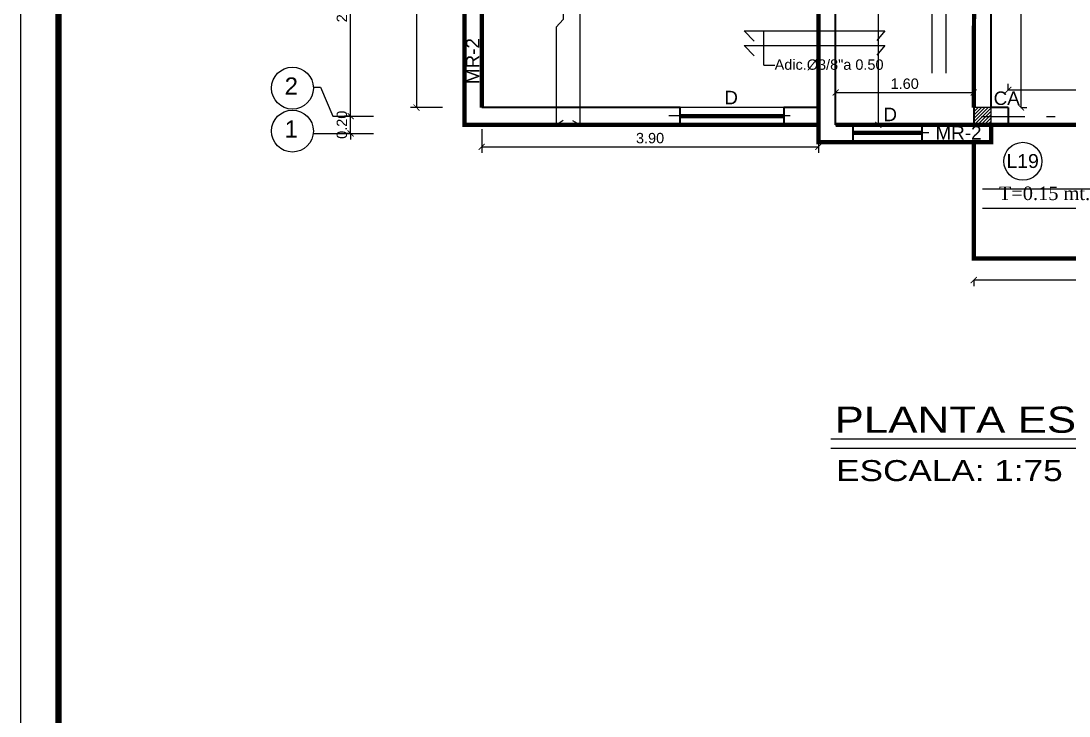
# Model space of a CAD drawing. Header units: feet. Extents: x 317 to 512, y -141 to 162.
# Drawn here: x 387.97 to 400.11, y -19.35 to -11.3 of the extents above; entities that cross this region are included whole.
import ezdxf
from ezdxf.enums import TextEntityAlignment as Align

# ---------------------------------------------------------------- set-up
doc = ezdxf.new("R2010")
doc.units = ezdxf.units.FT
doc.header["$MEASUREMENT"] = 0
doc.linetypes.add('DASHDOT', pattern=[1, 0.5, -0.25, 0, -0.25])
for name, color, linetype in [('00-DINTEL0.2', 98, 'Continuous'), ('00-LOSA', 51, 'Continuous'), ('63', 7, 'Continuous'), ('ACERO', 4, 'Continuous'), ('columna', 9, 'Continuous'), ('DIM', 10, 'Continuous'), ('MARCO', 1, 'Continuous'), ('MUROS', 7, 'Continuous'), ('PERT-VENT', 8, 'Continuous'), ('PISO', 8, 'Continuous'), ('TEXTO', 2, 'Continuous'), ('TEXTOS', 3, 'Continuous'), ('TEXXT', 2, 'Continuous'), ('VENTANA', 8, 'Continuous'), ('VIGAS', 4, 'DASHDOT')]:
    doc.layers.add(name, color=color, linetype=linetype)
doc.layers.add('00-muro20', color=1, linetype='Continuous', lineweight=5)
doc.layers.add('P-SANR-FIXT', color=2, linetype='Continuous', lineweight=9)
doc.styles.add('DAMIAN', font='arial.ttf', dxfattribs={"height": 0.12})
doc.styles.add('RS80', font='arial.ttf', dxfattribs={"height": 0.1})
doc.styles.get("Standard").update_dxf_attribs({"font": 'arial.ttf'})
doc.styles.add('TNR', font='times.ttf')
doc.dimstyles.new('KEILY', dxfattribs={"dimtxt": 0.12, "dimasz": 0.07, "dimexe": 0.07, "dimexo": 0.25, "dimgap": 0.04, "dimtad": 1, "dimzin": 1, "dimdsep": 46, "dimtxsty": 'Standard', "dimblk": 'ARCHTICK', "dimcen": 2.5, "dimclrd": 256, "dimclre": 256, "dimclrt": 7, "dimazin": 0, "dimtfac": 1, "dimtix": 1, "dimtmove": 2, "dimatfit": 1, "dimfxl": 0.35, "dimfxlon": 1, "dimtolj": 1, "dimtzin": 1, "dimarcsym": 0})

# ---------------------------------------------------------------- blocks, each defined once
blk = doc.blocks.new('A$C012446DC')
at = {"layer": 'PISO'}
h = blk.add_hatch(dxfattribs=at)
h.set_pattern_fill('ANSI31', color=256, scale=0.008571, angle=180)
h.set_pattern_definition([(225, (206536.064322, 1154820.960068), (0.0192434059784, -0.0192434059784), [])])
h.paths.add_polyline_path([(0, 0), (0.2, 0), (0.2, 0.2), (0, 0.2)])
at = {"layer": 'columna'}
blk.add_lwpolyline([(0.2, 0.2), (0, 0.2), (0, 0), (0.2, 0)], close=True, dxfattribs=at)
blk = doc.blocks.new('_ArchTick')
at = {"color": 0, "linetype": 'ByBlock', "const_width": 0.15}
blk.add_lwpolyline([(-0.5, -0.5), (0.5, 0.5)], dxfattribs=at)
blk = doc.blocks.new('*D239')
at = {"layer": 'DEFPOINTS', "color": 0, "transparency": 16777216}
for p in [(391.789, -12.404), (391.789, -12.404), (391.789, -12.604)]:
    blk.add_point(p, dxfattribs=at)
at = {"layer": 'DIM', "lineweight": -2, "transparency": 16777216}
for p, q in [((391.789, -12.404), (391.789, -12.334)), ((391.789, -12.404), (391.719, -12.404)), ((391.789, -12.604), (391.789, -12.404)), ((391.789, -12.604), (391.719, -12.604)), ((391.789, -12.604), (391.789, -12.674))]:
    blk.add_line(p, q, dxfattribs=at)
at = {"layer": 'DIM', "lineweight": -2, "transparency": 16777216, "xscale": 0.07, "yscale": 0.07, "zscale": 0.07}
for p, rotation in [((391.789, -12.404), 270), ((391.789, -12.604), 90)]:
    blk.add_blockref('_ArchTick', p, dxfattribs=dict(at, rotation=rotation))
at = {"layer": 'DIM', "color": 7, "transparency": 16777216, "insert": (391.688, -12.504), "char_height": 0.12, "attachment_point": 5, "rotation": 90}
blk.add_mtext('\\A1;0.20', dxfattribs=at)
blk = doc.blocks.new('*D240')
at = {"layer": 'DEFPOINTS', "color": 0, "transparency": 16777216}
for p in [(391.789, -9.903), (391.789, -9.903), (391.789, -12.404)]:
    blk.add_point(p, dxfattribs=at)
at = {"layer": 'DIM', "lineweight": -2, "transparency": 16777216}
for p, q in [((391.789, -9.903), (391.719, -9.903)), ((391.789, -12.404), (391.789, -9.903)), ((391.789, -12.404), (391.719, -12.404))]:
    blk.add_line(p, q, dxfattribs=at)
at = {"layer": 'DIM', "lineweight": -2, "transparency": 16777216, "xscale": 0.07, "yscale": 0.07, "zscale": 0.07}
for p, rotation in [((391.789, -9.903), 90), ((391.789, -12.404), 270)]:
    blk.add_blockref('_ArchTick', p, dxfattribs=dict(at, rotation=rotation))
at = {"layer": 'DIM', "color": 7, "transparency": 16777216, "insert": (391.688, -11.154), "char_height": 0.12, "attachment_point": 5, "rotation": 90}
blk.add_mtext('\\A1;2.50', dxfattribs=at)
blk = doc.blocks.new('*D518')
at = {"layer": '63', "lineweight": -2, "transparency": 16777216}
for p, q in [((392.852, -8.404), (392.482, -8.404)), ((392.552, -8.404), (392.552, -12.304)), ((392.852, -12.304), (392.482, -12.304))]:
    blk.add_line(p, q, dxfattribs=at)
at = {"layer": 'DEFPOINTS', "color": 0, "transparency": 16777216}
for p in [(393.308, -8.404), (392.552, -12.304), (393.308, -12.304)]:
    blk.add_point(p, dxfattribs=at)
at = {"layer": '63', "lineweight": -2, "transparency": 16777216, "xscale": 0.07, "yscale": 0.07, "zscale": 0.07}
for p, rotation in [((392.552, -8.404), 90), ((392.552, -12.304), 270)]:
    blk.add_blockref('_ArchTick', p, dxfattribs=dict(at, rotation=rotation))
at = {"layer": '63', "color": 7, "transparency": 16777216, "insert": (392.451, -10.354), "char_height": 0.12, "attachment_point": 5, "rotation": 90}
blk.add_mtext('\\A1;3.90', dxfattribs=at)
blk = doc.blocks.new('*D520')
at = {"layer": '63', "lineweight": -2, "transparency": 16777216}
for p, q in [((398.202, -7.404), (397.832, -7.404)), ((397.902, -7.404), (397.902, -12.504)), ((398.202, -12.504), (397.832, -12.504))]:
    blk.add_line(p, q, dxfattribs=at)
at = {"layer": 'DEFPOINTS', "color": 0, "transparency": 16777216}
for p in [(399.008, -7.404), (397.902, -12.504), (399.008, -12.504)]:
    blk.add_point(p, dxfattribs=at)
at = {"layer": '63', "lineweight": -2, "transparency": 16777216, "xscale": 0.07, "yscale": 0.07, "zscale": 0.07}
for p, rotation in [((397.902, -7.404), 90), ((397.902, -12.504), 270)]:
    blk.add_blockref('_ArchTick', p, dxfattribs=dict(at, rotation=rotation))
at = {"layer": '63', "color": 7, "transparency": 16777216, "insert": (397.801, -9.954), "char_height": 0.12, "attachment_point": 5, "rotation": 90}
blk.add_mtext('\\A1;5.10', dxfattribs=at)
blk = doc.blocks.new('*D523')
at = {"layer": '63', "lineweight": -2, "transparency": 16777216}
for p, q in [((393.308, -12.554), (393.308, -12.83)), ((397.208, -12.554), (397.208, -12.83)), ((393.308, -12.76), (397.208, -12.76))]:
    blk.add_line(p, q, dxfattribs=at)
at = {"layer": 'DEFPOINTS', "color": 0, "transparency": 16777216}
for p in [(393.308, -12.304), (397.208, -12.304), (397.208, -12.76)]:
    blk.add_point(p, dxfattribs=at)
at = {"layer": '63', "lineweight": -2, "transparency": 16777216, "xscale": 0.07, "yscale": 0.07, "zscale": 0.07, "rotation": 180}
blk.add_blockref('_ArchTick', (393.308, -12.76), dxfattribs=at)
at = {"layer": '63', "lineweight": -2, "transparency": 16777216, "xscale": 0.07, "yscale": 0.07, "zscale": 0.07}
blk.add_blockref('_ArchTick', (397.208, -12.76), dxfattribs=at)
at = {"layer": '63', "color": 7, "transparency": 16777216, "insert": (395.258, -12.659), "char_height": 0.12, "attachment_point": 5}
blk.add_mtext('\\A1;3.90', dxfattribs=at)
blk = doc.blocks.new('*D524')
at = {"layer": '63', "lineweight": -2, "transparency": 16777216}
for p, q in [((397.408, -12.13), (397.408, -12.06)), ((397.408, -12.13), (399.008, -12.13)), ((399.008, -12.13), (399.008, -12.06))]:
    blk.add_line(p, q, dxfattribs=at)
at = {"layer": 'DEFPOINTS', "color": 0, "transparency": 16777216}
for p in [(399.008, -12.13), (399.008, -12.13), (397.408, -12.205)]:
    blk.add_point(p, dxfattribs=at)
at = {"layer": '63', "lineweight": -2, "transparency": 16777216, "xscale": 0.07, "yscale": 0.07, "zscale": 0.07, "rotation": 180}
blk.add_blockref('_ArchTick', (397.408, -12.13), dxfattribs=at)
at = {"layer": '63', "lineweight": -2, "transparency": 16777216, "xscale": 0.07, "yscale": 0.07, "zscale": 0.07}
blk.add_blockref('_ArchTick', (399.008, -12.13), dxfattribs=at)
at = {"layer": '63', "color": 7, "transparency": 16777216, "insert": (398.208, -12.029), "char_height": 0.12, "attachment_point": 5}
blk.add_mtext('\\A1;1.60', dxfattribs=at)
blk = doc.blocks.new('*D525')
at = {"layer": '63', "lineweight": -2, "transparency": 16777216}
for p, q in [((399.554, -6.004), (399.624, -6.004)), ((399.554, -6.004), (399.554, -12.304)), ((399.554, -12.304), (399.624, -12.304))]:
    blk.add_line(p, q, dxfattribs=at)
at = {"layer": 'DEFPOINTS', "color": 0, "transparency": 16777216}
for p in [(399.458, -6.004), (399.408, -12.304), (399.554, -12.304)]:
    blk.add_point(p, dxfattribs=at)
at = {"layer": '63', "lineweight": -2, "transparency": 16777216, "xscale": 0.07, "yscale": 0.07, "zscale": 0.07}
for p, rotation in [((399.554, -6.004), 90), ((399.554, -12.304), 270)]:
    blk.add_blockref('_ArchTick', p, dxfattribs=dict(at, rotation=rotation))
at = {"layer": '63', "color": 7, "transparency": 16777216, "insert": (399.452, -9.154), "char_height": 0.12, "attachment_point": 5, "rotation": 90}
blk.add_mtext('\\A1;6.30', dxfattribs=at)
blk = doc.blocks.new('*D530')
at = {"layer": '63', "lineweight": -2, "transparency": 16777216}
for p, q in [((399.008, -14.302), (399.008, -14.372)), ((402.108, -14.302), (399.008, -14.302)), ((402.108, -14.302), (402.108, -14.372))]:
    blk.add_line(p, q, dxfattribs=at)
at = {"layer": 'DEFPOINTS', "color": 0, "transparency": 16777216}
for p in [(399.008, -14.054), (402.108, -14.054), (399.008, -14.302)]:
    blk.add_point(p, dxfattribs=at)
at = {"layer": '63', "lineweight": -2, "transparency": 16777216, "xscale": 0.07, "yscale": 0.07, "zscale": 0.07, "rotation": 180}
blk.add_blockref('_ArchTick', (399.008, -14.302), dxfattribs=at)
at = {"layer": '63', "lineweight": -2, "transparency": 16777216, "xscale": 0.07, "yscale": 0.07, "zscale": 0.07}
blk.add_blockref('_ArchTick', (402.108, -14.302), dxfattribs=at)
at = {"layer": '63', "color": 7, "transparency": 16777216, "insert": (400.558, -14.201), "char_height": 0.12, "attachment_point": 5}
blk.add_mtext('\\A1;3.10', dxfattribs=at)
blk = doc.blocks.new('*D531')
at = {"layer": '63', "lineweight": -2, "transparency": 16777216}
for p, q in [((399.408, -12.1), (399.408, -12.03)), ((399.408, -12.1), (401.908, -12.1)), ((401.908, -12.1), (401.908, -12.03))]:
    blk.add_line(p, q, dxfattribs=at)
at = {"layer": 'DEFPOINTS', "color": 0, "transparency": 16777216}
for p in [(401.908, -12.1), (399.408, -12.304), (401.908, -12.304)]:
    blk.add_point(p, dxfattribs=at)
at = {"layer": '63', "lineweight": -2, "transparency": 16777216, "xscale": 0.07, "yscale": 0.07, "zscale": 0.07, "rotation": 180}
blk.add_blockref('_ArchTick', (399.408, -12.1), dxfattribs=at)
at = {"layer": '63', "lineweight": -2, "transparency": 16777216, "xscale": 0.07, "yscale": 0.07, "zscale": 0.07}
blk.add_blockref('_ArchTick', (401.908, -12.1), dxfattribs=at)
at = {"layer": '63', "color": 7, "transparency": 16777216, "insert": (400.658, -11.998), "char_height": 0.12, "attachment_point": 5}
blk.add_mtext('\\A1;2.50', dxfattribs=at)

msp = doc.modelspace()

# ---------------------------------------------------------------- linework, layer by layer
at = {"layer": '00-DINTEL0.2', "const_width": 0.05}
for points in [[(395.60818, -12.40406), (396.80818, -12.40406)], [(397.60818, -12.59769), (398.40818, -12.59769)]]:
    msp.add_lwpolyline(points, dxfattribs=at)
at = {"layer": '00-LOSA', "const_width": 0.05}
for points in [[(405.30818, -12.50406), (408.80818, -12.50406), (408.80818, -12.70406), (410.80818, -12.70406), (410.80818, -12.50406), (414.90818, -12.50406), (414.90818, -2.20406), (393.10818, -2.20406), (393.10818, -12.50406), (397.20818, -12.50406), (397.20818, -12.70406), (399.00818, -12.70406), (399.20818, -12.70406), (399.20818, -12.50406), (399.40818, -12.50406), (402.70818, -12.50406), (402.70818, -7.70406), (405.30818, -7.70406)], [(399.00818, -12.70406), (399.00818, -14.05406), (402.10818, -14.05406), (402.10818, -12.50406), (399.20818, -12.50406), (399.20818, -12.70406)]]:
    msp.add_lwpolyline(points, close=True, dxfattribs=at)
at = {"layer": '00-muro20', "color": 251, "const_width": 0.05}
for points in [[(397.20818, -7.20406), (397.20818, -12.70406)], [(399.00818, -12.30406), (399.02159, -7.20406)], [(393.30818, -12.30406), (393.30818, -9.80406)], [(397.40818, -12.50406), (399.20818, -12.50406)]]:
    msp.add_lwpolyline(points, dxfattribs=at)
at = {"layer": '00-muro20', "const_width": 0.05}
for points in [[(397.20818, -12.50406), (393.10818, -12.50406)], [(402.50818, -12.50406), (399.20818, -12.50406)]]:
    msp.add_lwpolyline(points, dxfattribs=at)
at = {"layer": 'ACERO', "color": 1}
for p, q in [((398.52238, -7.99565), (398.52238, -11.90631)), ((398.68424, -7.99565), (398.68424, -11.90631)), ((399.10778, -13.24438), (401.96378, -13.24438)), ((399.10778, -13.46788), (401.96378, -13.46788))]:
    msp.add_line(p, q, dxfattribs=at)
for points in [[(394.4434, -7.80734), (394.36596, -7.7065), (394.36596, -9.33851), (394.44627, -9.42769), (394.44627, -12.50406), (394.36526, -12.45871)], [(394.17008, -8.32373), (394.25056, -8.22289), (394.25056, -11.28467), (394.17025, -11.37385), (394.17025, -12.50406), (394.25209, -12.45165)], [(396.46473, -11.53709), (396.3474, -11.41796), (397.97751, -11.41796), (397.88572, -11.52782)], [(396.46473, -11.70717), (396.3474, -11.58804), (397.97751, -11.58804), (397.88572, -11.6979)]]:
    msp.add_lwpolyline(points, dxfattribs=at)
at = {"layer": 'MARCO'}
msp.add_lwpolyline([(387.97006, 1.53326), (452.47006, 1.53326), (452.47006, -40.46674), (387.97006, -40.46674)], close=True, dxfattribs=at)
at = {"layer": 'MARCO', "const_width": 0.075}
msp.add_lwpolyline([(445.29759, 1.09923), (388.40409, 1.09923), (388.40409, -40.0327), (445.29759, -40.0327)], close=True, dxfattribs=at)
at = {"layer": 'MUROS', "lineweight": 35, "extrusion": (-2.36783e-12, 8.94772e-16, -1)}
for p, q in [((399.20818, -12.30406), (399.20818, -7.20406)), ((393.10818, -9.80406), (393.10818, -12.50406)), ((393.30818, -12.30406), (393.30818, -9.80406)), ((399.00818, -9.95826), (399.00818, -12.50406)), ((397.20818, -10.75826), (397.20818, -12.30406)), ((397.40818, -12.50406), (397.40818, -10.75826)), ((395.60818, -12.30406), (393.30818, -12.30406)), ((395.60818, -12.50406), (395.60818, -12.30406)), ((397.20818, -12.30406), (396.80818, -12.30406)), ((396.80818, -12.30406), (396.80818, -12.50406)), ((396.80818, -12.30406), (396.80818, -12.50406)), ((399.40818, -12.30406), (399.20818, -12.30406)), ((393.10818, -12.50406), (395.60818, -12.50406)), ((397.20818, -12.50406), (396.80818, -12.50406)), ((397.20818, -12.50406), (397.20818, -12.70406)), ((397.40818, -12.50406), (397.60818, -12.50406)), ((398.40818, -12.50406), (399.00818, -12.50406)), ((399.40818, -12.50406), (399.20818, -12.50406)), ((399.20818, -12.70406), (399.20818, -12.50406)), ((397.20818, -12.70406), (397.60818, -12.70406)), ((398.40818, -12.70406), (399.20818, -12.70406))]:
    msp.add_line(p, q, dxfattribs=at)
at = {"layer": 'MUROS', "lineweight": 35}
for p, q in [((399.40818, -12.30406), (399.40818, -12.50406)), ((397.60818, -12.50406), (397.60818, -12.70406)), ((398.40818, -12.50406), (398.40818, -12.70406))]:
    msp.add_line(p, q, dxfattribs=at)
at = {"layer": 'P-SANR-FIXT'}
for p, q in [((399.00818, -12.70406), (399.00818, -14.05406)), ((399.00818, -12.70406), (399.00818, -14.05406)), ((399.00818, -14.05406), (402.10818, -14.05406)), ((399.00818, -14.05406), (402.10818, -14.05406))]:
    msp.add_line(p, q, dxfattribs=at)
at = {"layer": 'PERT-VENT', "extrusion": (-2.36783e-12, 8.94772e-16, -1)}
for p, q in [((396.80818, -12.30406), (395.60818, -12.30406)), ((395.60818, -12.50406), (396.80818, -12.50406)), ((398.40818, -12.50406), (397.60818, -12.50406)), ((397.55818, -12.70406), (398.35818, -12.70406)), ((397.60818, -12.70406), (398.40818, -12.70406))]:
    msp.add_line(p, q, dxfattribs=at)
at = {"layer": 'PERT-VENT', "extrusion": (8.94772e-16, 2.36783e-12, -1)}
msp.add_line((396.80818, -12.50406), (395.60818, -12.50406), dxfattribs=at)
at = {"layer": 'TEXTO'}
for q in [(396.57723, -11.41303), (396.70174, -11.81423)]:
    msp.add_line((396.57723, -11.81423), q, dxfattribs=at)
msp.add_circle((399.57663, -12.92669), 0.21997, dxfattribs=at)
at = {"layer": 'TEXXT', "color": 4}
msp.add_line((397.35099, -16.13875), (410.29499, -16.13875), dxfattribs=at)
at = {"layer": 'TEXXT', "color": 3}
msp.add_line((397.35099, -16.24782), (410.41868, -16.24782), dxfattribs=at)
at = {"layer": 'VENTANA'}
for p, q in [((391.35725, -12.06983), (391.43903, -12.06983)), ((391.43903, -12.06983), (391.58174, -12.40406)), ((391.58174, -12.40406), (392.053, -12.40406)), ((391.35736, -12.60406), (392.053, -12.60406))]:
    msp.add_line(p, q, dxfattribs=at)
for centre in [(391.11457, -12.0798), (391.11457, -12.57727)]:
    msp.add_circle(centre, 0.24289, dxfattribs=at)
at = {"layer": 'VIGAS'}
for p, q in [((396.88211, -12.40088), (395.47726, -12.40088)), ((399.09947, -12.40723), (408.96393, -12.40723)), ((398.4874, -12.59769), (397.51947, -12.59769))]:
    msp.add_line(p, q, dxfattribs=at)

# ---------------------------------------------------------------- block references
msp.add_blockref('A$C012446DC', (399.00817, -12.50406))
msp.add_blockref('A$C012446DC', (399.00817, -12.50406))

# ---------------------------------------------------------------- texts
at = {"layer": 'TEXTO', "style": 'RS80'}
msp.add_text('Adic.%%C3/8"a 0.50', height=0.12, dxfattribs=at).set_placement((396.70114, -11.86733))
at = {"layer": 'TEXTO', "color": 7, "style": 'TNR'}
msp.add_text('T=0.15 mt.', height=0.156351, dxfattribs=at).set_placement((399.29848, -13.37559))
at = {"layer": 'TEXTOS', "linetype": 'Continuous', "ltscale": 0.9}
msp.add_text('MR-2', height=0.156, rotation=90, dxfattribs=at).set_placement((393.28107, -12.03254))
for s, height, p in [('D', 0.156, (396.11852, -12.26659)), ('CA', 0.156, (399.23819, -12.27454)), ('CA', 0.156, (399.23819, -12.27454)), ('D', 0.156, (397.96147, -12.4624)), ('MR-2', 0.156, (398.56478, -12.67459)), ('L19', 0.161, (399.38652, -13.00432))]:
    msp.add_text(s, height=height, dxfattribs=at).set_placement(p)
at = {"layer": 'TEXTOS', "color": 7, "style": 'DAMIAN', "width": 1.2}
for s, height, p in [('PLANTA ESTRUCTURAL 1ER. NIVEL, BLOQUE B', 0.3034652, (397.39547, -16.06971)), (' ESCALA: 1:75', 0.2427721, (397.30126, -16.62912))]:
    msp.add_text(s, height=height, dxfattribs=at).set_placement(p)
at = {"layer": 'TEXXT', "style": 'DAMIAN'}
for s, p in [('2', (391.10194, -12.15543)), ('1', (391.10194, -12.6529))]:
    msp.add_text(s, height=0.19968, dxfattribs=at).set_placement(p, align=Align.CENTER)

# ---------------------------------------------------------------- dimensions: what is measured, and where the dimension line sits
at = {"layer": '63'}
for base, p1, p2, picture, middle in [((399.55356, -12.30406), (399.45818, -6.00406), (399.40818, -12.30406), '*D525', (399.45225, -9.15406)), ((397.90239, -12.50406), (399.00818, -7.40406), (399.00818, -12.50406), '*D520', (397.80112, -9.95406)), ((392.5521, -12.30406), (393.30818, -8.4045), (393.30818, -12.30406), '*D518', (392.45079, -10.35428))]:
    dim = msp.add_linear_dim(base=base, p1=p1, p2=p2, angle=90, dimstyle='KEILY', override={"dimfxl": 0.3}, dxfattribs=at)
    dim.commit()
    dim.dimension.update_dxf_attribs({"geometry": picture, "text_midpoint": middle})
for base, p1, p2, picture, middle in [((399.00818, -12.13029), (397.40818, -12.20549), (399.00818, -12.13029), '*D524', (398.20818, -12.02902)), ((401.90818, -12.09951), (399.40818, -12.30406), (401.90818, -12.30406), '*D531', (400.65818, -11.99824)), ((397.20818, -12.7601), (393.30818, -12.30406), (397.20818, -12.30406), '*D523', (395.25818, -12.65879)), ((399.00818, -14.30237), (402.10818, -14.05406), (399.00818, -14.05406), '*D530', (400.55818, -14.20106))]:
    dim = msp.add_linear_dim(base=base, p1=p1, p2=p2, dimstyle='KEILY', override={"dimfxl": 0.3}, dxfattribs=at)
    dim.commit()
    dim.dimension.update_dxf_attribs({"geometry": picture, "text_midpoint": middle})
at = {"layer": 'DIM'}
for base, p1, p2, picture, middle in [((391.7889, -9.90326), (391.7889, -12.40406), (391.7889, -9.90326), '*D240', (391.68763, -11.15366)), ((391.7889, -12.40406), (391.7889, -12.60406), (391.7889, -12.40406), '*D239', (391.68763, -12.50406))]:
    dim = msp.add_linear_dim(base=base, p1=p1, p2=p2, angle=90, dimstyle='KEILY', override={"dimfxl": 0.06}, dxfattribs=at)
    dim.commit()
    dim.dimension.update_dxf_attribs({"geometry": picture, "text_midpoint": middle})

doc.saveas('drawing.dxf')
